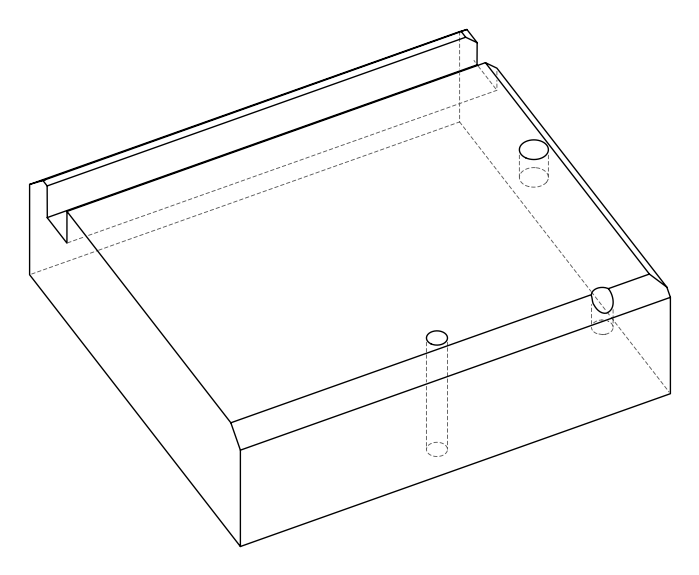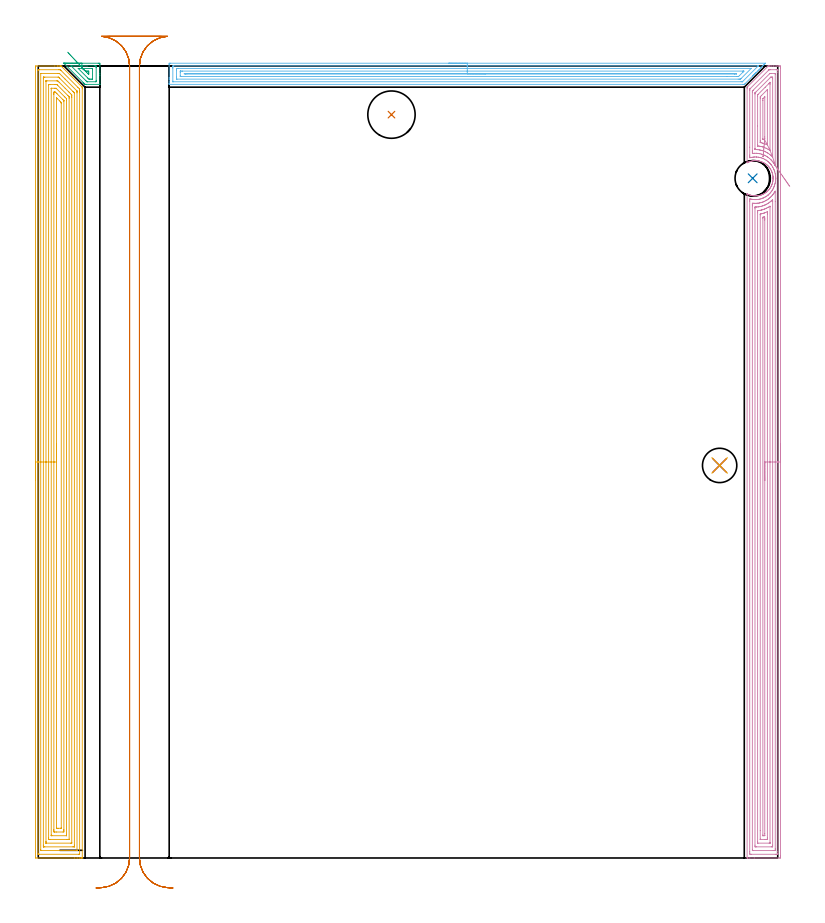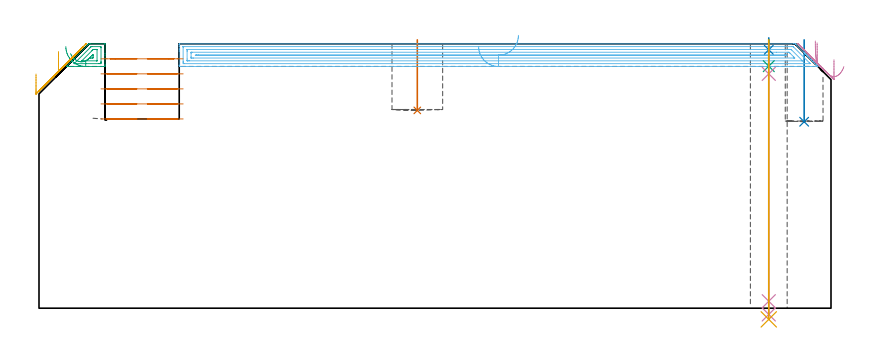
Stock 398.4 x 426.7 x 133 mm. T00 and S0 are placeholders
(PLAN: 11 operations, 7 tool changes, 79.6 min)
(1 INDEXABLE_INSERT_DRILL_BLIND_HOLE_FROM_SOLID | STEP1POCKET | NXT0302_022 | 0.14 min | 16935 mm3)
(2 INDEXABLE_INSERT_DRILL_BLIND_HOLE_FROM_SOLID_1 | STEP1POCKET_1 | NXT0302_009 | 0.17 min | 11033 mm3)
(3 AREA_MILL | FG_CHAMFER_SURFACE | UGT0205_001 | 0.73 min | 2060 mm3)
(4 AREA_MILL_1 | FG_CHAMFER_SURFACE_1 | UGT0205_001 | 23.53 min | 67718 mm3)
(5 AREA_MILL_2 | FG_CHAMFER_SURFACE_2 | UGT0205_001 | 30.98 min | 134622 mm3)
(6 AREA_MILL_3 | FG_CHAMFER_SURFACE_3 | UGT0205_001 | 12.78 min | 20799 mm3)
(7 MILL_RECTANGULAR_SLOT | SLOT_RECTANGULAR | UGT0201_004 | Follow Part, ap 8, ae 75% | 9.98 min | 600843 mm3)
(8 SPOT_DRILL | STEP1HOLE | NXT0321_9005460120000 | 0.05 min | 256 mm3)
(9 DRILL_BLIND_HOLE_INTO_CENTER | STEP1HOLE | NXT0301_046 | 0.05 min | 288 mm3)
(10 GUN_DRILL_THROUGH_HOLE | STEP1HOLE | UGT0307_003 | 0.63 min | 4672 mm3)
(11 SPADE_DRILL_TO_ENLARGE_THROUGH_HOLE | STEP1HOLE | UGT0306_009 | 0.56 min | 30472 mm3)
(TOOL NXT0302_022 | Index. Insert Drill 25.5mm [880-D2550L25-03] | D25.5 PA176 FL77 Z2)
(TOOL NXT0302_009 | Index. Insert Drill 19mm [880-D1900L25-05] | D19 PA176 FL95 Z2)
(TOOL UGT0205_001 | Chamfer Mill 20 x 3 x 45 deg. | D20 FL50 Z2)
(TOOL UGT0201_004 | End Mill 32 mm | D32 FL53 Z6)
(TOOL NXT0321_9005460120000 | NC Spot Drill, 142deg, 12mm, Carbide, Uncoated | D12 PA142 FL30 Z2)
(TOOL NXT0301_046 | Carbide Drill 7.5mm [860.1-0750-038A1-MM 2214] | D7.5 PA140 FL53 Z2)
(TOOL UGT0307_003 | Gun Drill 7 mm | D7 PA130 FL24 Z1)
(TOOL UGT0306_009 | Spade Drill 18.5mm | D18.5 PA132 FL10 Z2)
(OP 1 INDEXABLE_INSERT_DRILL_BLIND_HOLE_FROM_SOLID)
G17 G21 G94 G90
T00 M6
G54
G17 G0 G90 X190.3 Y400.5 S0 M3
G43 Z143. H1
G94 G81 G98 Z99.5 F250. R135.
G80
M5
M2
(OP 2 INDEXABLE_INSERT_DRILL_BLIND_HOLE_FROM_SOLID_1)
G17 G21 G94 G90
T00 M6
G54
G17 G0 G90 X384.9 Y366.2 S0 M3
G43 Z143. H1
G94 G81 G98 Z93.8 F250. R135.
G80
M5
M2
(OP 3 AREA_MILL)
G17 G21 G94 G90
T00 M6
G54
G17 G0 G90 X13.5 Y428.2 S1061 M3
G43 Z143. H0
Z131.6
G94 G1 X13.538 Z130.728 F250.
X13.652 Z129.863
X13.841 Z129.012
X14.103 Z128.18
X14.437 Z127.374
X14.84 Z126.6
X15.308 Z125.864
X15.84 Z125.172
X16.429 Z124.529
X17.072 Z123.94
X17.764 Z123.408
X18.5 Z122.94
X19.274 Z122.537
X20.08 Z122.203
X20.912 Z121.941
X21.764 Z121.752
X22.628 Z121.638
X23.5 Z121.6
X32.328
X32.752 Y428.198 Z121.602
X33.193 Y428.191 Z121.605
X33.198 Y427.777 Z122.019
X33.2 Y427.33 Z122.465
Y422.5 Z127.293
Y421.635 Z128.165
Y416.813 Z132.987
X33.196 Y416.802 Z132.997
X33.193 Y416.8 Z133.
X25.703
X25.194 Y416.803 Z132.989
X25.009 Y416.991 Z132.808
X24.994 Y417.005 Z132.794
X24.775 Y417.223 Z132.574
X24.731 Y417.269 Z132.53
X24.528 Y417.472 Z132.327
X24.482 Y417.516 Z132.281
X24.438 Y417.561 Z132.238
X24.234 Y417.765 Z132.034
X24.189 Y417.81 Z131.988
X14.151 Y427.849 Z121.95
X13.954 Y428.048 Z121.752
X13.819 Y428.192 Z121.605
X13.954 Y428.2 Z121.6
X23.5
Y426.786 Z123.014
X30.221 Y426.785 Z123.015
X30.99 Y426.781 Z123.019
X31.173 Y426.779 Z123.021
X31.19 Y426.437 Z123.363
X31.199 Y426.226 Z123.574
X31.2 Y426.018 Z123.782
Y425.808 Z123.992
X31.198 Y418.774 Z131.026
X31.19 Y418.563 Z131.237
X31.173 Y418.221 Z131.579
X30.99 Y418.217 Z131.583
X30.877 Y418.215 Z131.585
X26.584
X26.392 Y418.216 Z131.584
X26.296 Y418.218 Z131.582
X26.252 Y418.221 Z131.579
X26.219 Y418.243 Z131.557
X26.028 Y418.427 Z131.373
X25.703 Y418.747 Z131.053
X17.772 Y426.677 Z123.123
X17.707 Y426.745 Z123.055
X17.69 Y426.766 Z123.034
X17.683 Y426.779 Z123.021
X17.701 Y426.781 Z123.019
X17.772 Y426.784 Z123.016
X17.884 Y426.786 Z123.014
X23.5
Y425.372 Z124.428
X28.994 Y425.371 Z124.429
X29.115
X29.14 Y425.37 Z124.43
X29.163 Y425.368 Z124.432
X29.182 Y425.366 Z124.434
X29.19 Y425.338 Z124.462
X29.199 Y425.167 Z124.633
X29.2 Y425.138 Z124.662
X29.199 Y419.862 Z129.938
X29.193 Y419.65 Z130.15
X29.191 Y419.64 Z130.16
X29.175 Y419.635 Z130.165
X29.094 Y419.632 Z130.168
X28.97 Y419.63 Z130.17
X28.346 Y419.629 Z130.171
X27.695 Y419.632 Z130.168
X27.465 Y419.635 Z130.165
X27.257 Y419.655 Z130.145
X27.043 Y419.862 Z129.938
X26.812 Y420.089 Z129.711
X26.584 Y420.315 Z129.485
X21.623 Y425.277 Z124.523
X21.574 Y425.329 Z124.471
X21.549 Y425.358 Z124.442
X21.546 Y425.365 Z124.436
X21.557 Y425.366 Z124.434
X21.711 Y425.37 Z124.43
X21.945 Y425.371 Z124.429
X22.178 Y425.372 Z124.428
X23.5
X25.421 Y423.95 Z125.85
X25.703 Y423.954 Z125.846
X26.007 Y423.956 Z125.844
X26.584
X26.889 Y423.954 Z125.846
X27.178 Y423.95 Z125.85
X27.194 Y423.65 Z126.15
X27.197 Y423.379 Z126.421
X27.199 Y422.766 Z127.034
X27.196 Y422.5 Z127.3
X27.19 Y422.172 Z127.628
X26.853 Y422.5 Z127.3
X26.584 Y422.766 Z127.034
X25.971 Y423.379 Z126.421
X25.703 Y423.652 Z126.148
X25.421 Y423.95 Z125.85
X24.923 Y424.48 Z125.368
X24.397 Y425.037 Z124.951
X23.849 Y425.619 Z124.602
X23.281 Y426.221 Z124.325
X22.7 Y426.838 Z124.12
X22.108 Y427.466 Z123.991
X21.511 Y428.1 Z123.937
X20.913 Y428.735 Z123.959
X20.318 Y429.365 Z124.057
X19.732 Y429.988 Z124.23
X19.158 Y430.597 Z124.477
X18.601 Y431.187 Z124.796
X18.066 Y431.756 Z125.185
X17.555 Y432.297 Z125.64
X17.074 Y432.808 Z126.159
X16.625 Y433.284 Z126.736
X16.213 Y433.721 Z127.369
X15.84 Y434.117 Z128.051
G0 Z143.
M5
M2
(OP 4 AREA_MILL_1)
G17 G21 G94 G90
T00 M6
G54
G17 G0 G90 X399.9 Y223.35 S1061 M3
G43 Z143. H0
Z125.
G94 G1 Y223.312 Z124.128 F250.
Y223.198 Z123.264
Y223.009 Z122.412
Y222.747 Z121.58
Y222.413 Z120.774
Y222.01 Z120.
Y221.541 Z119.264
Y221.01 Z118.572
Y220.421 Z117.929
Y219.778 Z117.34
Y219.086 Z116.809
Y218.35 Z116.34
Y217.576 Z115.937
Y216.77 Z115.603
Y215.938 Z115.341
Y215.086 Z115.152
Y214.222 Z115.038
Y213.35 Z115.
Y0.96
X399.899 Y0.624 Z115.001
X399.894 Y0.072 Z115.004
X399.892 Y0.008 Z115.006
X399.344 Y0. Z115.553
X385.743 Z129.152
X383.344 Z131.551
X382.341 Z132.559
X381.942 Y0.007 Z132.949
X381.903 Y0.01 Z132.988
X381.9 Y0.178 Z133.
Y357.699
X381.903 Y357.817 Z132.989
X381.928 Y357.814 Z132.964
X382.046 Y357.758 Z132.854
X382.166 Y357.699 Z132.734
X382.235 Y357.666 Z132.665
X382.765 Y357.434 Z132.135
X383.401 Y357.189 Z131.499
X383.65 Y357.111 Z131.25
X384.091 Y356.991 Z130.809
X384.535 Y356.892 Z130.365
X384.976 Y356.814 Z129.924
X385.419 Y356.758 Z129.481
X385.861 Y356.722 Z129.039
X386.304 Y356.708 Z128.596
X386.746 Y356.714 Z128.154
X387.188 Y356.74 Z127.712
X387.631 Y356.788 Z127.269
X388.073 Y356.856 Z126.827
X388.517 Y356.947 Z126.383
X388.958 Y357.059 Z125.942
X389.399 Y357.189 Z125.501
X389.564 Y357.25 Z125.336
X389.842 Y357.354 Z125.057
X390.286 Y357.54 Z124.612
X390.456 Y357.622 Z124.442
X390.726 Y357.753 Z124.172
X391.224 Y358.025 Z123.675
X391.328 Y358.082 Z123.571
X391.612 Y358.264 Z123.288
X392.059 Y358.581 Z122.841
X392.233 Y358.716 Z122.664
X392.496 Y358.917 Z122.403
X392.567 Y358.976 Z122.332
X392.678 Y359.08 Z122.22
X392.98 Y359.362 Z121.919
X393.381 Y359.761 Z121.519
X393.481 Y359.869 Z121.419
X393.842 Y360.31 Z121.058
X394.185 Y360.762 Z120.713
X394.265 Y360.875 Z120.634
X394.508 Y361.262 Z120.39
X394.738 Y361.656 Z120.162
X394.951 Y362.078 Z119.947
X394.993 Y362.168 Z119.905
X395.15 Y362.506 Z119.75
X395.192 Y362.615 Z119.707
X395.226 Y362.705 Z119.674
X395.334 Y362.994 Z119.565
X395.483 Y363.443 Z119.416
X395.547 Y363.673 Z119.353
X395.606 Y363.888 Z119.293
X395.705 Y364.336 Z119.189
X395.716 Y364.403 Z119.176
X395.739 Y364.527 Z119.156
X395.786 Y364.782 Z119.113
X395.843 Y365.229 Z119.055
X395.88 Y365.686 Z119.02
X395.884 Y365.911 Z119.006
X395.891 Y366.113 Z119.
Y366.123
X395.89 Y366.191 Z119.001
Y366.222 Z119.002
X395.889 Y366.266 Z119.001
X395.888 Y366.349 Z119.002
X395.887 Y366.525 Z119.012
X395.888 Y366.527 Z119.011
X395.887 Y366.57 Z119.012
X395.858 Y367.016 Z119.04
X395.85 Y367.084 Z119.047
X395.809 Y367.463 Z119.089
X395.737 Y367.91 Z119.157
X395.722 Y367.978 Z119.171
X395.645 Y368.357 Z119.253
X395.583 Y368.6 Z119.317
X395.53 Y368.803 Z119.369
X395.508 Y368.872 Z119.391
X395.388 Y369.251 Z119.51
X395.364 Y369.319 Z119.534
X395.229 Y369.696 Z119.671
X395.15 Y369.893 Z119.75
X394.99 Y370.244 Z119.91
X394.818 Y370.59 Z120.081
X394.564 Y371.04 Z120.334
X394.523 Y371.107 Z120.374
X394.293 Y371.483 Z120.605
X394.265 Y371.526 Z120.634
X393.946 Y371.956 Z120.953
X393.762 Y372.188 Z121.138
X393.612 Y372.377 Z121.288
X393.549 Y372.447 Z121.35
X393.381 Y372.636 Z121.519
X393.129 Y372.894 Z121.771
X393.065 Y372.959 Z121.834
X392.977 Y373.043 Z121.922
X392.74 Y373.27 Z122.159
X392.496 Y373.479 Z122.403
X392.059 Y373.819 Z122.841
X391.792 Y374.01 Z123.108
X391.577 Y374.163 Z123.322
X391.155 Y374.416 Z123.743
X390.818 Y374.599 Z124.078
X390.725 Y374.65 Z124.171
X390.286 Y374.86 Z124.612
X389.829 Y375.057 Z125.07
X389.622 Y375.129 Z125.278
X389.395 Y375.207 Z125.505
X388.958 Y375.341 Z125.942
X388.517 Y375.453 Z126.383
X388.073 Y375.544 Z126.827
X387.631 Y375.612 Z127.269
X387.188 Y375.66 Z127.712
X386.746 Y375.687 Z128.154
X386.304 Y375.692 Z128.596
X385.861 Y375.678 Z129.039
X385.419 Y375.642 Z129.481
X384.976 Y375.586 Z129.924
X384.535 Y375.508 Z130.365
X384.091 Y375.409 Z130.809
X383.65 Y375.284 Z131.25
X382.971 Y375.057 Z131.929
X382.765 Y374.973 Z132.135
X382.309 Y374.768 Z132.591
X382.134 Y374.682 Z132.766
X382.027 Y374.63 Z132.872
X381.923 Y374.587 Z132.969
X381.903 Y374.581 Z132.989
X381.9 Y374.682 Z133.
Y414.456
X381.904 Y415.264 Z132.995
X381.907 Y415.303 Z132.993
X381.951 Y415.35 Z132.949
X382.011 Y415.412 Z132.887
X393.134 Y426.535 Z121.765
X393.296 Y426.698 Z121.595
X393.298 Y426.699 Z121.594
X393.828 Y426.7 Z121.071
X394.194 Z120.706
X394.9 Z119.995
X396.142 Z118.755
X397.567 Z117.329
X398.188 Z116.709
X399.077 Z115.82
X399.344 Y426.698 Z115.552
X399.891 Y426.692 Z115.006
X399.894 Y426.628 Z115.003
X399.899 Y426.076 Z115.001
X399.9 Y425.517 Z115.
Y213.35
X398.486 Z116.414
Y3.306
X398.484 Y2.412 Z116.416
X398.483 Y2.384 Z116.417
X398.456 Y2.01 Z116.444
X397.974 Y2.002 Z116.926
X397.567 Y2.001 Z117.333
X397.087 Y2. Z117.813
X384.233 Y2.001 Z130.667
X383.751 Y2.003 Z131.149
X383.344 Y2.01 Z131.556
X383.317 Y2.412 Z131.583
X383.316 Y2.441 Z131.584
X383.314 Y3.306 Z131.586
Y353.677
X383.315 Y354.571 Z131.585
X383.316 Y354.6 Z131.584
X383.344 Y355.148 Z131.556
X383.759 Y355.048 Z131.141
X384.233 Y354.944 Z130.667
X384.867 Y354.827 Z130.033
X385.122 Y354.798 Z129.778
X385.855 Y354.728 Z129.045
X386.011 Y354.724 Z128.889
X386.752 Y354.72 Z128.148
X386.9 Y354.728 Z128.
X387.578 Y354.783 Z127.322
X387.789 Y354.81 Z127.111
X388.349 Y354.902 Z126.551
X388.678 Y354.969 Z126.222
X389.074 Y355.066 Z125.826
X389.567 Y355.205 Z125.333
X389.764 Y355.267 Z125.136
X390.311 Y355.465 Z124.589
X390.413 Y355.508 Z124.487
X390.456 Y355.527 Z124.444
X391.02 Y355.791 Z123.88
X391.344 Y355.957 Z123.556
X391.604 Y356.098 Z123.296
X392.062 Y356.359 Z122.838
X392.166 Y356.426 Z122.734
X392.233 Y356.473 Z122.667
X392.685 Y356.799 Z122.215
X393.122 Y357.125 Z121.778
X393.194 Y357.181 Z121.706
X393.28 Y357.253 Z121.62
X393.658 Y357.608 Z121.242
X394.011 Y357.946 Z120.889
X394.111 Y358.046 Z120.789
X394.207 Y358.146 Z120.693
X394.529 Y358.52 Z120.371
X394.9 Y358.973 Z120.
X394.93 Y359.01 Z119.97
X394.952 Y359.04 Z119.948
X395.302 Y359.53 Z119.598
X395.563 Y359.934 Z119.337
X395.617 Y360.02 Z119.283
X395.649 Y360.075 Z119.251
X395.789 Y360.323 Z119.111
X395.963 Y360.653 Z118.937
X396.051 Y360.828 Z118.849
X396.253 Y361.255 Z118.647
X396.453 Y361.722 Z118.447
X396.491 Y361.815 Z118.409
X396.517 Y361.884 Z118.383
X396.678 Y362.339 Z118.222
X396.746 Y362.547 Z118.154
X396.766 Y362.615 Z118.134
X396.939 Y363.247 Z117.961
X396.998 Y363.509 Z117.902
X397.096 Y363.982 Z117.804
X397.168 Y364.403 Z117.732
X397.195 Y364.59 Z117.705
X397.215 Y364.757 Z117.685
X397.267 Y365.297 Z117.633
X397.289 Y365.541 Z117.611
X397.291 Y365.574 Z117.609
X397.309 Y366.191 Z117.591
Y366.194
X397.298 Y366.46 Z117.602
X397.268 Y367.084 Z117.632
X397.24 Y367.413 Z117.66
X397.171 Y367.978 Z117.729
X397.093 Y368.454 Z117.807
X397.006 Y368.872 Z117.894
X396.814 Y369.629 Z118.086
X396.773 Y369.766 Z118.127
X396.678 Y370.063 Z118.222
X396.46 Y370.66 Z118.44
X396.309 Y371.031 Z118.591
X396.059 Y371.553 Z118.841
X395.789 Y372.061 Z119.111
X395.565 Y372.447 Z119.335
X395.166 Y373.074 Z119.734
X394.967 Y373.341 Z119.933
X394.9 Y373.428 Z120.
X394.541 Y373.871 Z120.359
X394.22 Y374.235 Z120.68
X394.011 Y374.448 Z120.889
X393.671 Y374.782 Z121.229
X393.291 Y375.129 Z121.609
X393.122 Y375.264 Z121.778
X392.535 Y375.719 Z122.365
X392.233 Y375.928 Z122.667
X392.093 Y376.022 Z122.807
X391.344 Y376.446 Z123.556
X390.523 Y376.848 Z124.377
X390.456 Y376.878 Z124.444
X390.364 Y376.916 Z124.536
X389.567 Y377.191 Z125.333
X389.174 Y377.312 Z125.726
X388.678 Y377.431 Z126.222
X388.043 Y377.554 Z126.857
X387.789 Y377.59 Z127.111
X387.044 Y377.666 Z127.856
X386.9 Y377.671 Z128.
X386.138 Y377.682 Z128.762
X386.011 Y377.677 Z128.889
X385.304 Y377.627 Z129.596
X385.122 Y377.604 Z129.778
X384.529 Y377.513 Z130.371
X384.233 Y377.456 Z130.667
X383.795 Y377.357 Z131.105
X383.344 Y377.247 Z131.556
X383.316 Y377.81 Z131.584
X383.315 Y377.839 Z131.585
X383.314 Y378.704 Z131.586
Y382.949
X383.315 Y413.562 Z131.585
X383.316 Y413.591 Z131.584
X383.344 Y414.283 Z131.556
X383.428 Y414.372 Z131.472
X383.507 Y414.456 Z131.393
X393.338 Y424.288 Z121.562
X393.678 Y424.623 Z121.222
X393.726 Y424.666 Z121.174
X393.757 Y424.69 Z121.143
X393.806 Y424.692 Z121.094
X394.011 Y424.696 Z120.889
X394.491 Y424.7 Z120.409
X397.567 Y424.699 Z117.333
X398.049 Y424.697 Z116.851
X398.456 Y424.69 Z116.444
X398.483 Y424.288 Z116.417
X398.484 Y424.259 Z116.416
X398.486 Y423.394 Z116.414
Y213.35
X397.072 Z117.828
X397.071 Y5.093 Z117.829
X397.07 Y4.699 Z117.83
X397.067 Y4.2 Z117.833
X397.064 Y4.012 Z117.836
X396.873 Y4.003 Z118.027
X396.678 Y4.002 Z118.222
X395.987 Y4. Z118.913
X385.122 Y4.001 Z129.778
X384.924 Y4.003 Z129.976
X384.792 Y4.007 Z130.108
X384.746 Y4.01 Z130.154
X384.735 Y4.024 Z130.165
X384.733 Y4.068 Z130.167
X384.731 Y4.2 Z130.169
X384.729 Y4.595 Z130.171
Y351.392
Y351.89
X384.731 Y352.283 Z130.169
X384.735 Y352.784 Z130.165
X385.122 Z129.778
X386.011 Y352.722 Z128.889
X386.076 Y352.719 Z128.824
X386.9 Y352.723 Z128.
X386.958 Y352.725 Z127.942
X387.7 Y352.784 Z127.2
X387.78 Y352.793 Z127.12
X387.789 Y352.794 Z127.111
X388.545 Y352.917 Z126.355
X388.678 Y352.945 Z126.222
X389.268 Y353.084 Z125.632
X389.567 Y353.165 Z125.333
X389.962 Y353.28 Z124.938
X390.456 Y353.455 Z124.444
X390.616 Y353.516 Z124.284
X391.011 Y353.677 Z123.889
X391.24 Y353.782 Z123.66
X391.344 Y353.833 Z123.556
X391.833 Y354.08 Z123.067
X392.233 Y354.3 Z122.667
X392.406 Y354.398 Z122.494
X392.695 Y354.571 Z122.205
X392.95 Y354.744 Z121.95
X393.122 Y354.867 Z121.778
X393.465 Y355.12 Z121.435
X393.923 Y355.465 Z120.977
X393.972 Y355.505 Z120.928
X394.011 Y355.54 Z120.889
X394.432 Y355.935 Z120.468
X394.877 Y356.359 Z120.023
X394.888 Y356.37 Z120.012
X394.9 Y356.383 Z120.
X395.31 Y356.84 Z119.59
X395.659 Y357.253 Z119.241
X395.717 Y357.325 Z119.183
X395.789 Y357.417 Z119.111
X396.098 Y357.836 Z118.802
X396.324 Y358.146 Z118.576
X396.463 Y358.362 Z118.437
X396.678 Y358.702 Z118.222
X396.881 Y359.04 Z118.019
X396.944 Y359.142 Z117.956
X397.065 Y359.31 Z117.835
X397.069 Y359.04 Z117.831
X397.071 Y358.834 Z117.829
X397.072 Y353.621 Z117.828
Y213.35
X395.657 Z119.243
Y6.881
X395.652 Y6.124 Z119.248
X395.65 Y6.02 Z119.25
X395.557 Y6.01 Z119.343
X395.338 Y6.006 Z119.562
X394.9 Y6. Z120.
X386.887 Z128.013
X386.458 Y6.006 Z128.442
X386.243 Y6.01 Z128.657
X386.15 Y6.017 Z128.75
X386.143 Y6.881 Z128.757
Y350.102
X386.147 Y350.483 Z128.753
X386.15 Y350.672 Z128.75
X386.154 Y350.707 Z128.746
X386.201 Y350.711 Z128.699
X386.289 Y350.716 Z128.611
X386.9 Y350.73 Z128.
X387.153 Y350.742 Z127.747
X387.789 Y350.797 Z127.111
X387.968 Y350.816 Z126.932
X388.678 Y350.922 Z126.222
X388.74 Y350.933 Z126.16
X389.042 Y350.996 Z125.858
X389.467 Y351.096 Z125.433
X389.567 Y351.124 Z125.333
X390.157 Y351.296 Z124.743
X390.456 Y351.394 Z124.444
X390.818 Y351.525 Z124.082
X391.344 Y351.734 Z123.556
X391.454 Y351.78 Z123.446
X391.7 Y351.89 Z123.2
X392.058 Y352.066 Z122.842
X392.233 Y352.158 Z122.667
X392.637 Y352.378 Z122.263
X393.122 Y352.654 Z121.778
X393.203 Y352.702 Z121.697
X393.332 Y352.784 Z121.568
X393.732 Y353.064 Z121.168
X394.011 Y353.265 Z120.889
X394.247 Y353.44 Z120.653
X394.556 Y353.677 Z120.344
X394.743 Y353.835 Z120.157
X394.9 Y353.974 Z120.
X395.209 Y354.261 Z119.691
X395.541 Y354.571 Z119.359
X395.571 Y354.594 Z119.329
X395.65 Y354.571 Z119.25
X395.657 Y353.677 Z119.243
Y213.35
X394.243 Z120.657
X394.242 Y8.436 Z120.658
X394.24 Y8.202 Z120.66
X394.236 Y8.048 Z120.664
X394.233 Y8.009 Z120.667
X394.218 Y8.006 Z120.682
X394.177 Y8.004 Z120.723
X394.011 Y8.001 Z120.889
X393.787 Y8. Z121.113
X387.789 Y8.001 Z127.111
X387.563 Y8.002 Z127.337
X387.559 Y8.006 Z127.341
X387.558 Y8.007 Z127.342
X387.557 Y8.669 Z127.343
Y8.902
Y347.654
X387.56 Y348.314 Z127.34
X387.564 Y348.541 Z127.336
X387.571 Y348.756 Z127.329
X387.789 Y348.784 Z127.111
X388.161 Y348.834 Z126.739
X388.678 Y348.914 Z126.222
X388.927 Y348.958 Z125.973
X389.567 Y349.093 Z125.333
X389.66 Y349.114 Z125.24
X390.023 Y349.208 Z124.877
X390.359 Y349.306 Z124.541
X390.456 Y349.337 Z124.444
X391.02 Y349.534 Z123.88
X391.344 Y349.658 Z123.556
X391.659 Y349.786 Z123.241
X392.233 Y350.035 Z122.667
X392.279 Y350.056 Z122.621
X392.375 Y350.102 Z122.525
X392.867 Y350.359 Z122.033
X393.122 Y350.498 Z121.778
X393.437 Y350.679 Z121.463
X393.97 Y350.996 Z120.93
X394.011 Y351.023 Z120.889
X394.1 Y351.078 Z120.8
X394.237 Y351.163 Z120.663
X394.239 Y351.135 Z120.661
X394.242 Y351.074 Z120.658
X394.243 Y350.996 Z120.657
Y350.763
Y213.35
X392.829 Z122.071
X392.828 Y10.752 Z122.072
X392.827 Y10.456 Z122.073
X392.824 Y10.157 Z122.076
X392.822 Y10.017 Z122.078
X392.68 Y10.007 Z122.22
X392.233 Y10.002 Z122.667
X391.798 Y10. Z123.102
X391.344 Z123.556
X389.13 Y10.001 Z125.77
X388.994 Y10.007 Z125.906
X388.982 Y10.009 Z125.918
X388.978 Y10.02 Z125.922
X388.975 Y10.066 Z125.925
X388.972 Y10.16 Z125.928
X388.971 Y14.761 Z125.929
X388.972 Y346.527 Z125.928
X388.974 Y346.826 Z125.926
X388.976 Y346.9 Z125.924
X388.978 Y346.93 Z125.922
X389.009 Y346.939 Z125.891
X389.127 Y346.969 Z125.773
X389.567 Y347.069 Z125.333
X389.849 Y347.136 Z125.051
X390.456 Y347.294 Z124.444
X390.554 Y347.321 Z124.346
X390.885 Y347.421 Z124.015
X391.227 Y347.539 Z123.673
X391.344 Y347.583 Z123.556
X391.867 Y347.789 Z123.033
X392.673 Y348.121 Z122.227
X392.822 Y348.173 Z122.078
X392.824 Y348.04 Z122.076
X392.828 Y347.717 Z122.072
X392.829 Y347.421 Z122.071
Y346.822
Y213.35
X391.415 Z123.485
Y13.138
X391.414 Y12.244 Z123.486
X391.412 Y12.176 Z123.488
X391.408 Y12.104 Z123.492
X391.399 Y12.01 Z123.501
X391.344 Y12.008 Z123.556
X390.697 Y12.001 Z124.203
X390.456 Z124.444
X390.421 Y12.002 Z124.479
X390.401 Y12.006 Z124.499
X390.394 Y12.008 Z124.506
X390.392 Y12.033 Z124.508
X390.387 Y12.173 Z124.513
X390.386 Y12.244 Z124.514
X390.385 Y12.314 Z124.515
X390.386 Y344.81 Z124.514
X390.387 Y344.881 Z124.513
X390.391 Y345.022 Z124.509
X390.4 Y345.231 Z124.5
X390.456 Y345.248 Z124.444
X390.751 Y345.336 Z124.149
X391.344 Y345.509 Z123.556
X391.408 Y344.739 Z123.492
X391.411 Y344.672 Z123.489
X391.415 Y343.845 Z123.485
Y343.775
Y213.35
Y212.478 Z123.523
Y211.613 Z123.637
Y210.762 Z123.826
Y209.93 Z124.088
Y209.124 Z124.422
Y208.35 Z124.825
Y207.614 Z125.294
Y206.922 Z125.825
Y206.279 Z126.414
Y205.69 Z127.057
Y205.158 Z127.75
Y204.69 Z128.485
Y204.287 Z129.259
Y203.953 Z130.065
Y203.691 Z130.897
Y203.502 Z131.749
Y203.388 Z132.614
Y203.35 Z133.485
G0 Z143.
X404.875 Y361.836
Z121.547
G1 X404.608 Y362.219 Z120.809
X404.306 Y362.652 Z120.115
X403.97 Y363.133 Z119.47
X403.603 Y363.659 Z118.878
X403.208 Y364.225 Z118.344
X402.788 Y364.827 Z117.873
X402.346 Y365.46 Z117.467
X401.886 Y366.12 Z117.13
X401.41 Y366.801 Z116.864
X400.923 Y367.499 Z116.672
X400.429 Y368.208 Z116.555
X399.93 Y368.923 Z116.514
X399.431 Y369.638 Z116.548
X398.936 Y370.347 Z116.659
X398.448 Y371.046 Z116.845
X397.971 Y371.729 Z117.104
X397.509 Y372.391 Z117.435
X397.066 Y373.027 Z117.834
X397.051 Y373.048 Z117.849
X397.001 Y373.132 Z117.899
X396.881 Y373.341 Z118.019
X396.678 Y373.683 Z118.222
X396.324 Y374.235 Z118.576
X396.108 Y374.554 Z118.792
X395.789 Y374.983 Z119.111
X395.675 Y375.129 Z119.225
X395.322 Y375.549 Z119.578
X394.9 Y376.019 Z120.
X394.896 Y376.022 Z120.004
X394.446 Y376.455 Z120.454
X394.011 Y376.851 Z120.889
X393.935 Y376.916 Z120.965
X393.122 Y377.53 Z121.778
X392.72 Y377.81 Z122.18
X392.233 Y378.094 Z122.667
X391.606 Y378.44 Z123.294
X391.344 Y378.566 Z123.556
X391.052 Y378.704 Z123.848
X390.456 Y378.937 Z124.444
X390.088 Y379.074 Z124.812
X389.567 Y379.235 Z125.333
X388.854 Y379.42 Z126.046
X388.678 Y379.454 Z126.222
X387.859 Y379.598 Z127.041
X387.782 Y379.605 Z127.118
X386.9 Y379.673 Z128.
X386.821 Y379.678 Z128.079
X386.011 Y379.679 Z128.889
X385.932 Y379.677 Z128.968
X385.122 Y379.619 Z129.778
X385.102 Y379.618 Z129.798
X384.948 Y379.598 Z129.952
X384.843 Y379.592 Z130.057
X384.736 Y379.598 Z130.165
X384.733 Y379.76 Z130.167
X384.73 Y379.992 Z130.17
X384.729 Y380.491 Z130.171
X384.728 Y380.887 Z130.172
X384.729 Y412.668 Z130.171
X384.73 Y413.063 Z130.17
X384.733 Y413.188 Z130.167
X384.735 Y413.216 Z130.165
X384.747 Y413.236 Z130.153
X384.787 Y413.28 Z130.113
X385.062 Y413.562 Z129.838
X385.092 Y413.593 Z129.808
X394.011 Y422.512 Z120.889
X394.189 Y422.678 Z120.711
X394.357 Y422.69 Z120.543
X394.703 Y422.698 Z120.197
X396.678 Y422.699 Z118.222
X396.876 Y422.697 Z118.024
X397.008 Y422.693 Z117.892
X397.054 Y422.69 Z117.846
X397.065 Y422.676 Z117.835
X397.067 Y422.632 Z117.833
X397.069 Y422.5 Z117.831
X397.071 Y422.105 Z117.829
Y373.341
X397.07 Y373.199 Z117.83
X397.066 Y373.027 Z117.834
X395.65 Y377.732 Z119.25
X395.643 Y377.735 Z119.257
X395.621 Y377.752 Z119.279
X395.556 Y377.81 Z119.344
X395.182 Y378.163 Z119.718
X394.9 Y378.417 Z120.
X394.562 Y378.704 Z120.338
X394.011 Y379.124 Z120.889
X393.357 Y379.598 Z121.543
X393.122 Y379.743 Z121.778
X392.766 Y379.956 Z122.134
X392.233 Y380.234 Z122.667
X391.729 Y380.491 Z123.171
X391.344 Y380.659 Z123.556
X391.056 Y380.782 Z123.844
X390.456 Y380.999 Z124.444
X389.715 Y381.236 Z125.185
X389.567 Y381.275 Z125.333
X389.134 Y381.385 Z125.766
X388.678 Y381.47 Z126.222
X388.575 Y381.489 Z126.325
X387.789 Y381.598 Z127.111
X387.552 Y381.623 Z127.348
X386.9 Y381.669 Z128.
X386.608 Y381.678 Z128.292
X386.216 Y381.687 Z128.684
X386.174 Y381.69 Z128.726
X386.15 Y381.693 Z128.75
X386.148 Y381.72 Z128.752
X386.145 Y381.862 Z128.755
X386.143 Y382.147 Z128.757
Y382.279
Y411.642
X386.144 Y411.775 Z128.756
X386.15 Y412.154 Z128.75
X386.155 Y412.194 Z128.745
X386.18 Y412.224 Z128.72
X386.23 Y412.278 Z128.67
X386.314 Y412.364 Z128.586
X386.617 Y412.668 Z128.283
X394.336 Y420.386 Z120.564
X394.525 Y420.573 Z120.375
X394.595 Y420.639 Z120.305
X394.634 Y420.674 Z120.266
X394.682 Y420.69 Z120.218
X394.9 Y420.699 Z120.
X394.913 Y420.7 Z119.987
X395.342 Y420.694 Z119.558
X395.557 Y420.69 Z119.343
X395.651 Y420.683 Z119.249
X395.657 Y419.819 Z119.243
Y377.943
X395.655 Y377.81 Z119.245
X395.652 Y377.749 Z119.248
X395.65 Y377.732 Z119.25
X394.239 Y381.238 Z120.661
X394.158 Y381.285 Z120.742
X394.004 Y381.385 Z120.896
X393.122 Y381.895 Z121.778
X392.402 Y382.279 Z122.498
X392.233 Y382.361 Z122.667
X392.079 Y382.435 Z122.821
X391.344 Y382.735 Z123.556
X390.626 Y383.001 Z124.274
X390.456 Y383.056 Z124.444
X390.078 Y383.173 Z124.822
X389.567 Y383.305 Z125.333
X389.393 Y383.348 Z125.507
X388.678 Y383.476 Z126.222
X388.316 Y383.536 Z126.584
X387.789 Y383.606 Z127.111
X387.642 Y383.626 Z127.258
X387.591 Y383.634 Z127.309
X387.568 Y383.639 Z127.332
X387.564 Y383.679 Z127.336
X387.56 Y383.833 Z127.34
X387.558 Y384.067 Z127.342
X387.557 Y394.345 Z127.343
Y410.22
X387.559 Y410.881 Z127.341
X387.561 Y411.11 Z127.339
X387.564 Y411.144 Z127.336
X387.576 Y411.166 Z127.324
X387.622 Y411.216 Z127.278
X387.789 Y411.389 Z127.111
X391.649 Y415.251 Z123.251
X393.536 Y417.137 Z121.364
X393.775 Y417.375 Z121.125
X394.011 Y417.608 Z120.889
X394.226 Y417.815 Z120.674
X394.237 Y417.805 Z120.663
X394.24 Y417.801 Z120.66
X394.243 Y417.137 Z120.657
Y416.904
X394.242 Y381.385 Z120.658
X394.241 Y381.269 Z120.659
X394.239 Y381.238 Z120.661
X392.823 Y384.206 Z122.077
X392.799 Y384.214 Z122.101
X392.233 Y384.451 Z122.667
X391.582 Y384.721 Z123.318
X391.344 Y384.808 Z123.556
X390.916 Y384.96 Z123.984
X390.456 Y385.1 Z124.444
X390.26 Y385.157 Z124.64
X389.567 Y385.328 Z125.333
X389.106 Y385.424 Z125.794
X389.006 Y385.447 Z125.894
X388.988 Y385.454 Z125.912
X388.978 Y385.462 Z125.922
X388.976 Y385.477 Z125.924
X388.973 Y385.558 Z125.927
X388.971 Y385.854 Z125.929
Y386.453
X388.972 Y409.093 Z125.928
X388.975 Y409.689 Z125.925
X388.978 Y409.987 Z125.922
X388.988 Y410.129 Z125.912
X389.082 Y410.227 Z125.818
X389.203 Y410.352 Z125.697
X389.567 Y410.719 Z125.333
X389.647 Y410.8 Z125.253
X392.768 Y413.919 Z122.132
X392.788 Y413.937 Z122.112
X392.814 Y413.955 Z122.086
X392.823 Y413.958 Z122.077
X392.824 Y413.941 Z122.076
X392.827 Y413.859 Z122.073
X392.829 Y413.562 Z122.071
Y413.378
X392.828 Y384.362 Z122.072
X392.827 Y384.276 Z122.073
X392.823 Y384.206 Z122.077
X391.344 Y386.882 Z123.556
X391.159 Y386.934 Z123.741
X390.456 Y387.149 Z124.444
X390.394 Y387.168 Z124.506
X390.388 Y387.43 Z124.512
X390.386 Y387.571 Z124.514
Y408.199
Y408.269
X390.397 Y409.093 Z124.503
X390.425 Y409.124 Z124.475
X390.456 Y409.157 Z124.444
X391.315 Y410.017 Z123.585
X391.344 Y410.044 Z123.556
X391.377 Y410.069 Z123.523
X391.409 Y410.09 Z123.491
X391.411 Y410.057 Z123.489
X391.413 Y409.987 Z123.487
X391.414 Y409.917 Z123.486
X391.415 Y388.465 Z123.485
X391.411 Y387.642 Z123.489
X391.408 Y387.578 Z123.492
X391.344 Y386.882 Z123.556
X391.265 Y386.021 Z123.673
X391.188 Y385.174 Z123.865
X391.112 Y384.346 Z124.13
X391.038 Y383.545 Z124.467
X390.968 Y382.776 Z124.873
X390.901 Y382.045 Z125.345
X390.838 Y381.358 Z125.878
X390.779 Y380.719 Z126.47
X390.725 Y380.135 Z127.116
X390.677 Y379.609 Z127.81
X390.635 Y379.145 Z128.547
X390.598 Y378.747 Z129.323
X390.568 Y378.417 Z130.13
X390.544 Y378.159 Z130.963
X390.527 Y377.975 Z131.815
X390.517 Y377.864 Z132.681
X390.514 Y377.83 Z133.553
X390.518 Y377.871 Z134.424
G0 Z143.
M5
M2
(OP 5 AREA_MILL_2)
G17 G21 G94 G90
T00 M6
G54
G17 G0 G90 X-1.5 Y203.35 S1061 M3
G43 Z143. H0
Z117.8
G94 G1 Y203.388 Z116.928 F250.
Y203.502 Z116.064
Y203.691 Z115.212
Y203.953 Z114.38
Y204.287 Z113.574
Y204.69 Z112.8
Y205.158 Z112.064
Y205.69 Z111.372
Y206.279 Z110.729
Y206.922 Z110.14
Y207.614 Z109.608
Y208.35 Z109.14
Y209.124 Z108.737
Y209.93 Z108.403
Y210.762 Z108.141
Y211.613 Z107.952
Y212.478 Z107.838
Y213.35 Z107.8
Y426.076
X-1.497 Y426.392 Z107.802
X-1.492 Y426.69 Z107.806
X-1.19 Y426.7 Z108.107
X8.874 Z118.169
X10.301 Z119.598
X10.655 Z119.95
X11.362 Z120.662
X12.082 Z121.382
X12.158 Z121.455
X12.261 Y426.698 Z121.553
X12.312 Y426.69 Z121.604
X12.436 Y426.565 Z121.734
X12.479 Y426.522 Z121.777
X23.567 Y415.434 Z132.865
X23.649 Y415.35 Z132.949
X23.693 Y415.303 Z132.993
X23.7 Y414.456 Z133.
Y0.178
X23.697 Y0.01 Z132.988
X23.649 Y0.007 Z132.941
X23.241 Y0. Z132.54
X22.939 Z132.238
X22.231 Z131.526
X20.987 Z130.284
X19.56 Z128.855
X-1.191 Y0.001 Z108.107
X-1.492 Y0.01 Z107.806
X-1.499 Y0.31 Z107.799
Y0.332
X-1.5 Y213.35 Z107.8
X-0.086 Z109.214
Y424.342
X-0.085 Y424.397 Z109.215
X-0.082 Y424.506 Z109.218
X-0.076 Y424.69 Z109.224
X-0.031 Y424.692 Z109.269
X0.45 Y424.699 Z109.75
X11.135 Y424.7 Z120.435
X11.545 Y424.698 Z120.845
X11.682 Y424.695 Z120.982
X11.791 Y424.69 Z121.091
X11.856 Y424.682 Z121.156
X11.9 Y424.64 Z121.2
X12.262 Y424.288 Z121.562
X21.341 Y415.209 Z130.641
X22.089 Y414.456 Z131.389
X22.231 Y414.307 Z131.531
X22.281 Y413.562 Z131.581
X22.283 Y413.51 Z131.583
X22.286 Y412.668 Z131.586
Y412.614
Y2.358
X22.285 Y2.303 Z131.585
X22.282 Y2.194 Z131.582
X22.276 Y2.01 Z131.576
X22.231 Y2.008 Z131.531
X21.75 Y2.001 Z131.05
X0.379 Y2. Z109.679
X-0.031 Y2.003 Z109.269
X-0.058 Y2.006 Z109.242
X-0.069 Y2.009 Z109.231
X-0.079 Y2.032 Z109.221
X-0.086 Y2.412 Z109.214
Y213.35
X1.328 Z110.628
X1.329 Y422.606 Z110.629
X1.33 Y422.659 Z110.63
X1.332 Y422.683 Z110.632
X1.334 Y422.689 Z110.634
X1.352 Y422.691 Z110.652
X1.552 Y422.699 Z110.852
X10.655 Z119.955
X11.351 Y422.695 Z120.651
X11.394 Y422.69 Z120.694
X11.488 Y422.606 Z120.788
X11.545 Y422.554 Z120.845
X14.439 Y419.662 Z123.739
X20.538 Y413.562 Z129.838
X20.627 Y413.471 Z129.927
X20.804 Y413.285 Z130.104
X20.865 Y413.213 Z130.165
X20.867 Y413.191 Z130.167
X20.87 Y413.142 Z130.17
X20.871 Y412.668 Z130.171
X20.872 Y412.246 Z130.172
X20.871 Y4.094 Z130.171
X20.87 Y4.041 Z130.17
X20.868 Y4.016 Z130.168
X20.866 Y4.011 Z130.166
X20.847 Y4.009 Z130.147
X20.648 Y4.001 Z129.948
X1.75 Z111.05
X1.551 Y4.005 Z110.851
X1.419 Y4.01 Z110.719
X1.335 Y4.017 Z110.635
X1.333 Y4.059 Z110.633
X1.331 Y4.2 Z110.631
X1.329 Y4.622 Z110.629
X1.328 Y213.35 Z110.628
X2.743 Z112.043
Y419.819
X2.745 Y420.608 Z112.045
X2.747 Y420.662 Z112.047
X2.749 Y420.684 Z112.049
X2.764 Y420.69 Z112.064
X2.872 Y420.694 Z112.172
X3.092 Y420.698 Z112.392
X3.531 Y420.7 Z112.831
X10.668 Z119.968
X10.887 Y420.693 Z120.187
X10.94 Y420.69 Z120.24
X11.067 Y420.572 Z120.367
X11.258 Y420.388 Z120.558
X11.545 Y420.105 Z120.845
X18.669 Y412.981 Z127.969
X18.98 Y412.668 Z128.28
X19.295 Y412.344 Z128.595
X19.45 Y412.169 Z128.75
X19.453 Y412.075 Z128.753
X19.456 Y411.878 Z128.756
X19.457 Y6.881 Z128.757
X19.455 Y6.092 Z128.755
X19.453 Y6.038 Z128.753
X19.451 Y6.016 Z128.751
X19.436 Y6.01 Z128.736
X19.328 Y6.006 Z128.628
X19.108 Y6.002 Z128.408
X18.669 Y6. Z127.969
X3.531 Z112.831
X3.087 Y6.002 Z112.387
X2.871 Y6.005 Z112.171
X2.765 Y6.01 Z112.065
X2.749 Y6.014 Z112.049
X2.747 Y6.032 Z112.047
X2.745 Y6.071 Z112.045
X2.743 Y6.778 Z112.043
Y6.881
Y213.35
X4.157 Z113.457
Y418.296
X4.159 Y418.562 Z113.459
X4.161 Y418.637 Z113.461
X4.164 Y418.679 Z113.464
X4.174 Y418.69 Z113.474
X4.255 Y418.694 Z113.555
X4.421 Y418.698 Z113.721
X4.646 Y418.7 Z113.946
X9.989 Y418.699 Z119.289
X10.322 Y418.694 Z119.622
X10.486 Y418.69 Z119.786
X10.655 Y418.535 Z119.955
X11.169 Y418.031 Z120.469
X14.485 Y414.717 Z123.785
X16.534 Y412.668 Z125.834
X16.888 Y412.313 Z126.188
X17.425 Y411.775 Z126.725
X17.779 Y411.411 Z127.079
X18.036 Y411.141 Z127.336
X18.04 Y410.881 Z127.34
X18.042 Y410.617 Z127.342
X18.043 Y409.987 Z127.343
Y409.722
Y8.404
X18.041 Y8.138 Z127.341
X18.039 Y8.063 Z127.339
X18.036 Y8.021 Z127.336
X18.026 Y8.01 Z127.326
X17.945 Y8.006 Z127.245
X17.779 Y8.002 Z127.079
X17.554 Y8. Z126.854
X4.421 Y8.001 Z113.721
X4.194 Y8.003 Z113.494
X4.165 Y8.01 Z113.465
X4.162 Y8.016 Z113.462
X4.16 Y8.038 Z113.46
X4.157 Y8.669 Z113.457
Y8.934
Y213.35
X5.571 Z114.871
X5.572 Y416.56 Z114.872
X5.573 Y416.639 Z114.873
X5.575 Y416.678 Z114.875
X5.577 Y416.689 Z114.877
X5.597 Y416.691 Z114.897
X5.75 Y416.698 Z115.05
X6.202 Y416.7 Z115.502
X6.638 Z115.938
X8.874 Z118.174
X9.31 Z118.61
X9.764 Y416.697 Z119.064
X9.916 Y416.694 Z119.216
X10.035 Y416.69 Z119.335
X10.132 Y416.608 Z119.432
X10.507 Y416.244 Z119.807
X15.998 Y410.754 Z125.298
X16.379 Y410.369 Z125.679
X16.57 Y410.173 Z125.87
X16.615 Y410.126 Z125.915
X16.622 Y410.076 Z125.922
X16.624 Y409.987 Z125.924
X16.628 Y409.354 Z125.928
Y10.14
X16.627 Y10.06 Z125.927
X16.625 Y10.022 Z125.925
X16.623 Y10.011 Z125.923
X16.603 Y10.009 Z125.903
X16.45 Y10.002 Z125.75
X15.998 Y10. Z125.298
X15.562 Z124.862
X6.202 Y10.001 Z115.502
X5.763 Y10.003 Z115.063
X5.605 Y10.01 Z114.905
X5.578 Y10.02 Z114.878
X5.576 Y10.074 Z114.876
X5.573 Y10.194 Z114.873
X5.572 Y10.456 Z114.872
X5.571 Y11.09 Z114.871
Y213.35
X6.985 Z116.285
X6.986 Y414.456 Z116.286
X6.987 Y414.562 Z116.287
X6.991 Y414.671 Z116.291
X6.993 Y414.691 Z116.293
X7.003 Y414.694 Z116.303
X7.032 Y414.697 Z116.332
X7.093 Y414.699 Z116.393
X8.874 Z118.174
X9.525 Y414.696 Z118.825
X9.581 Y414.69 Z118.881
X9.624 Y414.666 Z118.924
X9.68 Y414.616 Z118.98
X9.764 Y414.537 Z119.064
X14.316 Y409.987 Z123.616
X15.107 Y409.191 Z124.407
X15.203 Y409.093 Z124.503
X15.208 Y408.993 Z124.508
X15.214 Y408.199 Z124.514
Y408.092
Y12.244
X15.213 Y12.138 Z124.513
X15.209 Y12.029 Z124.509
X15.207 Y12.009 Z124.507
X15.197 Y12.006 Z124.497
X15.168 Y12.003 Z124.468
X15.107 Y12.001 Z124.407
X7.335 Z116.635
X7.093 Y12.006 Z116.393
X7.013 Y12.01 Z116.313
X6.992 Y12.015 Z116.292
X6.989 Y12.065 Z116.289
X6.987 Y12.136 Z116.287
X6.986 Y12.244 Z116.286
X6.985 Y12.352 Z116.285
Y213.35
X8.399 Z117.699
X8.4 Y411.357 Z117.7
Y411.775
X8.403 Y412.248 Z117.703
X8.407 Y412.668 Z117.707
X8.845 Y412.697 Z118.145
X8.874 Y412.696 Z118.174
X9.173 Y412.668 Z118.473
X9.764 Y412.086 Z119.064
X10.078 Y411.775 Z119.378
X13.326 Y408.527 Z122.626
X13.652 Y408.199 Z122.952
X13.76 Y408.083 Z123.06
X13.794 Y408.045 Z123.094
X13.796 Y408.02 Z123.096
X13.798 Y407.961 Z123.098
X13.8 Y407.724 Z123.1
Y15.343
Y14.925
X13.797 Y14.452 Z123.097
X13.793 Y14.032 Z123.093
X13.356 Y14.001 Z122.656
X9.796 Y14. Z119.096
X8.904 Y14.001 Z118.204
X8.874 Y14.002 Z118.174
X8.407 Y14.032 Z117.707
X8.402 Y14.505 Z117.702
X8.4 Y14.925 Z117.7
Y15.401
X8.399 Y213.35 Z117.699
X9.814 Z119.114
Y409.093
X9.816 Y409.466 Z119.116
X9.819 Y409.558 Z119.119
X9.82 Y409.569 Z119.12
X9.826 Y409.567 Z119.126
X9.861 Y409.537 Z119.161
X9.937 Y409.465 Z119.237
X10.311 Y409.093 Z119.611
X11.545 Y407.859 Z120.845
X12.098 Y407.306 Z121.398
X12.282 Y407.117 Z121.582
X12.348 Y407.047 Z121.648
X12.38 Y407.01 Z121.68
X12.381 Y406.988 Z121.681
X12.384 Y406.884 Z121.684
X12.386 Y406.462 Z121.686
Y406.412
Y16.291
X12.384 Y16.08 Z121.684
X12.382 Y16.028 Z121.682
X12.38 Y16.011 Z121.68
X12.356 Y16.008 Z121.656
X12.253 Y16.002 Z121.553
X10.655 Y16. Z119.955
X10.474 Z119.774
X9.898 Y16.007 Z119.198
X9.831 Y16.01 Z119.131
X9.82 Y16.015 Z119.12
X9.818 Y16.033 Z119.118
X9.816 Y16.08 Z119.116
X9.814 Y16.275 Z119.114
Y213.35
Y214.222 Z119.152
Y215.086 Z119.266
Y215.938 Z119.454
Y216.77 Z119.717
Y217.576 Z120.051
Y218.35 Z120.453
Y219.086 Z120.922
Y219.778 Z121.453
Y220.421 Z122.043
Y221.01 Z122.686
Y221.541 Z123.378
Y222.01 Z124.114
Y222.413 Z124.888
Y222.747 Z125.694
Y223.009 Z126.526
Y223.198 Z127.377
Y223.312 Z128.242
Y223.35 Z129.114
G0 Z143.
M5
M2
(OP 6 AREA_MILL_3)
G17 G21 G94 G90
T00 M6
G54
G17 G0 G90 X221.15 Y428.2 S1061 M3
G43 Z143. H0
Z131.6
G94 G1 X221.188 Z130.728 F250.
X221.302 Z129.864
X221.491 Z129.012
X221.753 Z128.18
X222.087 Z127.374
X222.49 Z126.6
X222.958 Z125.864
X223.49 Z125.172
X224.079 Z124.529
X224.722 Z123.94
X225.414 Z123.409
X226.15 Z122.94
X226.924 Z122.537
X227.73 Z122.203
X228.562 Z121.941
X229.413 Z121.752
X230.278 Z121.638
X231.15 Z121.6
X391.769
X391.783 Y428.195 Z121.604
X391.769 Y428.172 Z121.626
X391.695 Y428.094 Z121.705
X391.669 Y428.068 Z121.731
X391.111 Y427.511 Z122.289
X390.939 Y427.337 Z122.46
X390.279 Y426.679 Z123.121
X390.059 Y426.457 Z123.339
X389.435 Y425.834 Z123.965
X389.385 Y425.785 Z124.015
X389.18 Y425.578 Z124.218
X388.596 Y424.996 Z124.804
X388.491 Y424.89 Z124.908
X388.3 Y424.699 Z125.097
X387.757 Y424.157 Z125.642
X387.421 Y423.819 Z125.977
X386.919 Y423.319 Z126.481
X386.703 Y423.102 Z126.696
X386.542 Y422.94 Z126.855
X386.384 Y422.783 Z127.015
X386.256 Y422.655 Z127.143
X386.102 Y422.5 Z127.295
X385.951 Y422.35 Z127.448
X385.809 Y422.208 Z127.59
X385.662 Y422.06 Z127.735
X385.518 Y421.917 Z127.88
X385.362 Y421.761 Z128.037
X385.223 Y421.62 Z128.175
X385.086 Y421.485 Z128.313
X384.915 Y421.314 Z128.484
X380.824 Y417.223 Z132.575
X380.445 Y416.848 Z132.952
X380.401 Y416.807 Z132.993
X380.36 Y416.806 Z132.994
X379.551 Y416.8 Z133.
X70.68
X70.51 Y416.802 Z132.989
X70.503 Y416.968 Z132.825
X70.5 Y417.141 Z132.659
Y417.395 Z132.405
Y418.103 Z131.692
Y419.336 Z130.461
Y419.862 Z129.933
Y420.478 Z129.317
Y427.514 Z122.284
X70.504 Y427.777 Z122.021
X70.51 Y428.192 Z121.606
X70.701 Y428.195 Z121.603
X71.127 Y428.2 Z121.6
X231.15
Y426.786 Z123.014
X387.597 Y426.785 Z123.015
X387.711
X387.859 Y426.781 Z123.019
X387.917 Y426.779 Z123.021
X387.907 Y426.766 Z123.034
X387.822 Y426.676 Z123.124
X387.698 Y426.548 Z123.252
X387.597 Y426.447 Z123.353
X379.551 Y418.401 Z131.399
X379.399 Y418.252 Z131.548
X379.373 Y418.23 Z131.57
X379.36 Y418.221 Z131.579
X379.339 Y418.219 Z131.581
X379.243 Y418.216 Z131.584
X379.048 Y418.215 Z131.585
X378.657 Y418.214 Z131.586
X72.801
X72.547 Y418.217 Z131.583
X72.516 Y418.219 Z131.581
X72.51 Y418.222 Z131.578
X72.506 Y418.23 Z131.57
X72.502 Y418.266 Z131.534
X72.501 Y418.3 Z131.5
X72.5 Y418.511 Z131.289
Y425.546 Z124.254
X72.504 Y426.018 Z123.782
X72.509 Y426.417 Z123.383
X72.534 Y426.779 Z123.021
X72.915 Y426.784 Z123.016
X73.029 Y426.785 Z123.015
X231.15 Y426.786 Z123.014
Y425.371 Z124.429
X383.784
X383.873 Y425.37 Z124.43
X384.021 Y425.366 Z124.434
X384.053 Y425.364 Z124.436
X384.037 Y425.343 Z124.457
X384.021 Y425.322 Z124.478
X378.609 Y419.909 Z129.891
X378.34 Y419.652 Z130.148
X378.302 Y419.635 Z130.165
X378.237 Y419.633 Z130.167
X377.999 Y419.63 Z130.17
X377.763 Y419.629 Z130.171
X377.106 Y419.628 Z130.172
X74.703 Y419.629 Z130.171
X74.624
X74.561 Y419.632 Z130.168
X74.522 Y419.635 Z130.165
X74.51 Y419.64 Z130.16
X74.508 Y419.663 Z130.137
X74.503 Y419.862 Z129.938
X74.5 Y420.061 Z129.739
Y420.741 Z129.059
Y424.458 Z125.342
X74.502 Y425.138 Z124.662
X74.505 Y425.333 Z124.467
X74.509 Y425.361 Z124.439
X74.527 Y425.365 Z124.435
X74.585 Y425.368 Z124.432
X74.703 Y425.37 Z124.43
X75.36 Y425.371 Z124.429
X75.597
X231.15
Y423.957 Z125.843
X379.551
X379.859 Y423.956 Z125.844
X380.058 Y423.953 Z125.847
X380.185 Y423.95 Z125.85
X380.1 Y423.856 Z125.944
X380.033 Y423.785 Z126.015
X379.631 Y423.379 Z126.421
X379.591 Y423.34 Z126.46
X377.872 Y421.62 Z128.18
X377.763 Y421.512 Z128.288
X377.37 Y421.128 Z128.672
X377.298 Y421.058 Z128.742
X377.162 Y421.05 Z128.75
X376.869 Y421.046 Z128.754
X376.562 Y421.044 Z128.756
X371.008 Y421.043 Z128.757
X77.078
X76.644 Y421.045 Z128.755
X76.558 Y421.047 Z128.753
X76.521 Y421.049 Z128.751
X76.51 Y421.056 Z128.744
X76.507 Y421.079 Z128.721
X76.504 Y421.185 Z128.615
X76.5 Y421.611 Z128.189
Y423.37 Z126.43
X76.504 Y423.815 Z125.985
X76.508 Y423.923 Z125.877
X76.509 Y423.945 Z125.855
X76.532 Y423.95 Z125.85
X76.602 Y423.953 Z125.847
X76.799 Y423.956 Z125.844
X77.385 Y423.957 Z125.843
X77.691
X231.15
Y422.543 Z127.257
X375.081
X375.935 Y422.539 Z127.261
X375.975 Y422.536 Z127.264
X376.255 Y422.5 Z127.3
X376.013 Y422.463 Z127.337
X375.975 Y422.461 Z127.339
X375.125 Y422.457 Z127.343
X375.081
X80.111
X79.215 Y422.459 Z127.341
X79.173 Y422.461 Z127.339
X78.604 Y422.5 Z127.3
X79.132 Y422.54 Z127.26
X79.173 Y422.541 Z127.259
X80.023 Y422.543 Z127.257
X231.15
X232.022 Z127.295
X232.886 Z127.409
X233.738 Z127.598
X234.57 Z127.86
X235.376 Z128.194
X236.15 Z128.597
X236.886 Z129.065
X237.578 Z129.597
X238.221 Z130.186
X238.81 Z130.829
X239.341 Z131.521
X239.81 Z132.257
X240.213 Z133.031
X240.547 Z133.837
X240.809 Z134.669
X240.998 Z135.52
X241.112 Z136.385
X241.15 Z137.257
G0 Z143.
M5
M2
(OP 7 MILL_RECTANGULAR_SLOT)
G17 G21 G94 G90
T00 M6
G54
G17 G0 G90 X72.515 Y-16.154 S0 M3
G43 Z143.002 H0
Z125.44
G94 G1 X69.521 Y-15.97 F250.
G2 X54.5 Y0. R16. F500.
G1 Y426.7
G2 X67.831 Y442.476 R16.
G1 X67.835 Y442.505
G3 X65.348 Y442.7 R16.
G1 X38.316
G3 X35.847 Y442.508 R16.
G1 X35.852 Y442.479
G2 X49.2 Y426.7 R16.
G1 Y0.
G2 X34.179 Y-15.97 R16.
G1 X31.185 Y-16.154 F250.
G0 X72.515 Z117.88
G1 X69.521 Y-15.97
G2 X54.5 Y0. R16. F500.
G1 Y426.7
G2 X69.52 Y442.67 R16.
G1 Y442.7
X34.18
Y442.67
G2 X49.2 Y426.7 R16.
G1 Y0.
G2 X34.179 Y-15.97 R16.
G1 X31.185 Y-16.154 F250.
G0 X72.515 Z110.32
G1 X69.521 Y-15.97
G2 X54.5 Y0. R16. F500.
G1 Y426.7
G2 X69.52 Y442.67 R16.
G1 Y442.7
X34.18
Y442.67
G2 X49.2 Y426.7 R16.
G1 Y0.
G2 X34.179 Y-15.97 R16.
G1 X31.185 Y-16.154 F250.
G0 X72.515 Z102.76
G1 X69.521 Y-15.97
G2 X54.5 Y0. R16. F500.
G1 Y426.7
G2 X69.52 Y442.67 R16.
G1 Y442.7
X34.18
Y442.67
G2 X49.2 Y426.7 R16.
G1 Y0.
G2 X34.179 Y-15.97 R16.
G1 X31.185 Y-16.154 F250.
G0 X72.515 Z95.2
G1 X69.521 Y-15.97
G2 X54.5 Y0. R16. F500.
G1 Y426.7
G2 X69.52 Y442.67 R16.
G1 Y442.7
X34.18
Y442.67
G2 X49.2 Y426.7 R16.
G1 Y0.
G2 X34.179 Y-15.97 R16.
G1 X31.185 Y-16.154 F250.
G0 Z143.002
M5
M2
(OP 8 SPOT_DRILL)
G17 G21 G94 G90
T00 M6
G54
G17 G0 G90 X367.1 Y211.5 S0 M3
G43 Z143. H0
G94 G81 G98 Z130. F250. R136.
G80
M5
M2
(OP 9 DRILL_BLIND_HOLE_INTO_CENTER)
G17 G21 G94 G90
T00 M6
G54
G17 G0 G90 X367.1 Y211.5 S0 M3
G43 Z143. H1
G94 G81 G98 Z121.75 F250. R135.
G80
M5
M2
(OP 10 GUN_DRILL_THROUGH_HOLE)
G17 G21 G94 G90
T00 M6
G54
G17 G0 G90 X367.1 Y211.5 M8
G43 Z143. H0
Z132.736
S716 M3
G94 G1 Z117.892 F125. M26
G4 X.084
Z3.5 F250.
G4 X.084
Z-3.132 F125.
G4 X.084
M5
M9
G0 Z132.736
Z143.
M2
(OP 11 SPADE_DRILL_TO_ENLARGE_THROUGH_HOLE)
G17 G21 G94 G90
T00 M6
G54
G17 G0 G90 X367.1 Y211.5 S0 M3
G43 Z143. H0
G94 G73 G98 Z-5.618 F250. Q17.327 R135.
G80
M5
M2
